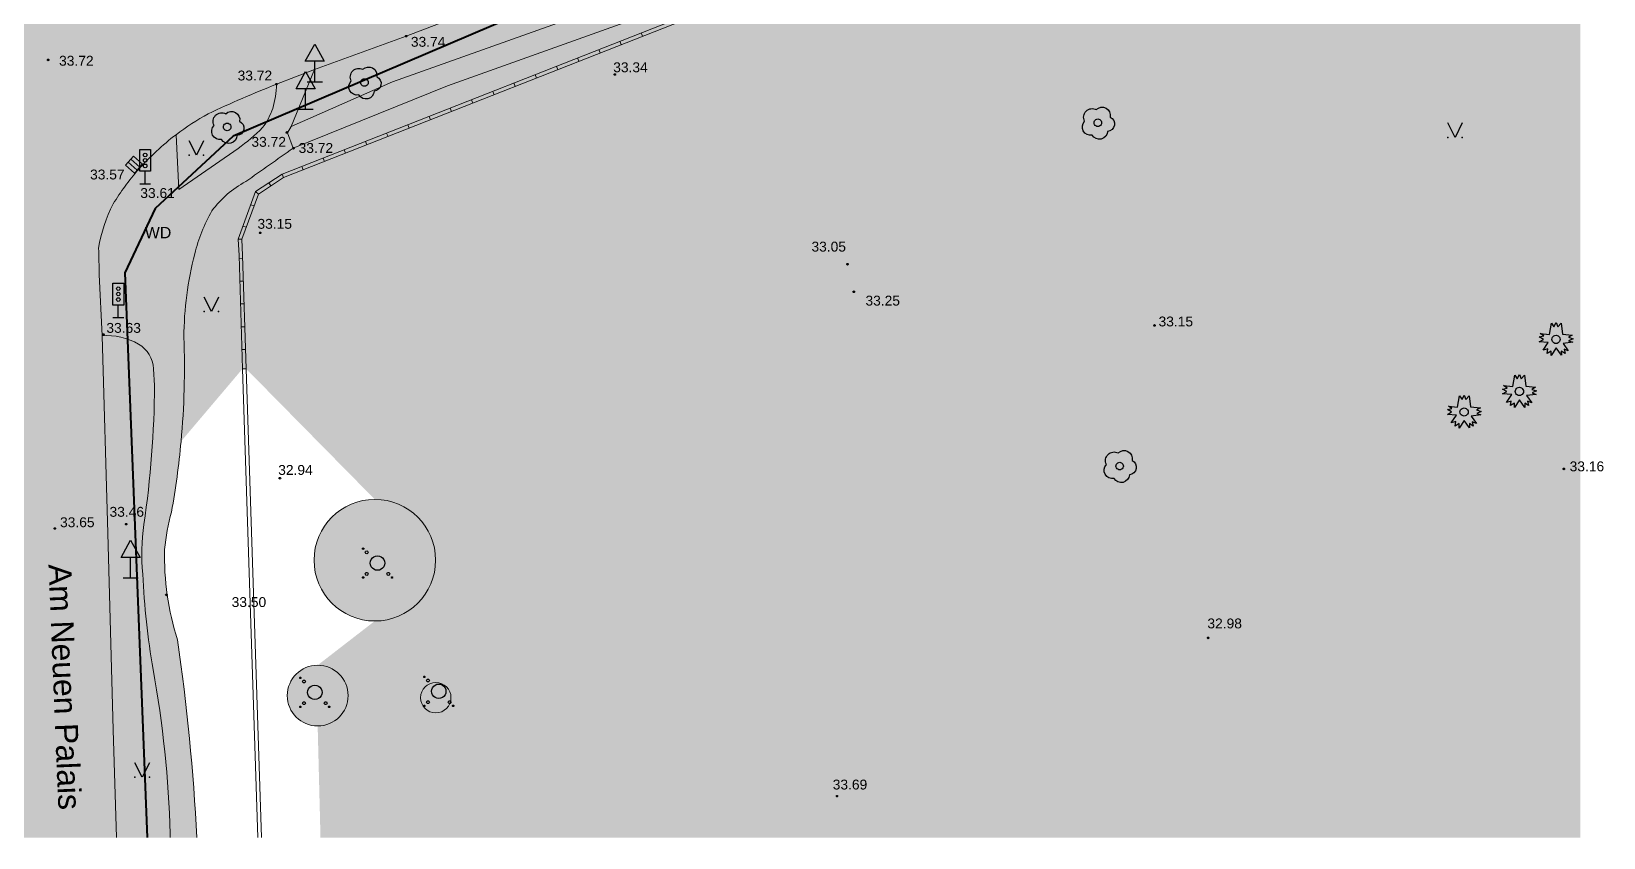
# Model space of a CAD drawing. Header units: metres. Extents: x 363857 to 365179, y 5807840 to 5809004.
# Drawn here: x 364898.1 to 365001.5, y 5808000 to 5808053 of the extents above; entities that cross this region are included whole.
import ezdxf

# ---------------------------------------------------------------- set-up
doc = ezdxf.new("R2010")
doc.units = ezdxf.units.M
doc.header["$LTSCALE"] = 0.5
doc.layers.get('0').update_dxf_attribs({"color": 1, "linetype": 'CONTINUOUS'})
for name, color, linetype in [('Flurstücksgrenze', 5, 'CONTINUOUS'), ('Stk.Abwasserentsorgung', 1, 'CONTINUOUS'), ('Stk.Befestigungsarten', 1, 'CONTINUOUS'), ('Stk.Bordsteine', 1, 'CONTINUOUS'), ('Stk.Bäume', 1, 'CONTINUOUS'), ('Stk.Einfriedungen', 1, 'CONTINUOUS'), ('Stk.Geländehöhen', 1, 'CONTINUOUS'), ('Stk.Grünflächen', 1, 'CONTINUOUS'), ('Stk.Straßennamen', 1, 'CONTINUOUS'), ('Stk.Topografie allgemein', 1, 'CONTINUOUS'), ('Stk.Verkehrsleiteinrichtungen', 1, 'CONTINUOUS')]:
    doc.layers.add(name, color=color, linetype=linetype)
doc.styles.add('TA  11.0401.0000', font='Arial.ttf')

# ---------------------------------------------------------------- blocks, each defined once
blk = doc.blocks.new('S11..12', base_point=(0, -0.15))
at = {"color": 0, "lineweight": -2}
for points in [[(0, -0.15), (0, 0.125), (-0.125, 0.125), (0, 0.35), (0.125, 0.125), (0, 0.125)], [(0.1, -0.15), (0, -0.15), (-0.1, -0.15)]]:
    blk.add_lwpolyline(points, dxfattribs=at)
blk = doc.blocks.new('S11..147', base_point=(0, 0.3))
at = {"color": 0, "lineweight": -2}
for points in [[(-0.0957, 0.3975, -0.5773503), (-0.1043, 0.3975, -0.5773503), (-0.1, 0.405, -0.5773503)], [(-0.0663, 0.37, -0.5773503), (-0.0837, 0.37, -0.5773503), (-0.075, 0.385, -0.5773503)], [(0.0433, 0.275, -0.5773503), (-0.0433, 0.275, -0.5773503), (0, 0.35, -0.5773503)], [(-0.0663, 0.22, -0.5773503), (-0.0837, 0.22, -0.5773503), (-0.075, 0.235, -0.5773503)], [(0.0837, 0.22, -0.5773503), (0.0663, 0.22, -0.5773503), (0.075, 0.235, -0.5773503)], [(-0.0957, 0.1975, -0.5773503), (-0.1043, 0.1975, -0.5773503), (-0.1, 0.205, -0.5773503)], [(0.1043, 0.1975, -0.5773503), (0.0957, 0.1975, -0.5773503), (0.1, 0.205, -0.5773503)]]:
    blk.add_lwpolyline(points, format="xyb", close=True, dxfattribs=at)
blk = doc.blocks.new('Geländehöhe')
at = {"color": 0, "lineweight": -2}
for points in [[(0.0087, -0.005, -0.5773503), (-0.0087, -0.005, -0.5773503), (0, 0.01, -0.5773503)], [(0.0043, -0.0025, -0.5773503), (-0.0043, -0.0025, -0.5773503), (0, 0.005, -0.5773503)]]:
    blk.add_lwpolyline(points, format="xyb", close=True, dxfattribs=at)
blk = doc.blocks.new('Nadelbaum')
at = {"color": 0, "lineweight": -2}
blk.add_lwpolyline([(0.185, 0.155), (0.475, 0.125), (0.365, 0.06), (0.5, 0.015), (0.37, -0.045), (0.49, -0.085), (0.21, -0.12), (0.36, -0.335), (0.235, -0.285), (0.265, -0.41), (0.155, -0.34), (0.16, -0.465), (0, -0.245), (-0.14, -0.47), (-0.14, -0.34), (-0.26, -0.415), (-0.24, -0.28), (-0.375, -0.32), (-0.225, -0.09), (-0.49, -0.07), (-0.37, 0), (-0.49, 0.07), (-0.355, 0.1), (-0.46, 0.175), (-0.195, 0.145), (-0.135, 0.475), (-0.06, 0.365), (0, 0.495), (0.05, 0.37), (0.15, 0.475)], close=True, dxfattribs=at)
blk.add_lwpolyline([(0.1039, -0.06, -0.5773503), (-0.1039, -0.06, -0.5773503), (0, 0.12, -0.5773503)], format="xyb", close=True, dxfattribs=at)
blk = doc.blocks.new('S11..60')
at = {"color": 0, "lineweight": -2}
for points in [[(0.165, 0.075, -0.7675055), (0.13, -0.115, -0.7475991), (-0.075, -0.165, -0.7388858), (-0.175, 0.02, -0.7315501), (-0.02, 0.175, -0.7388858)], [(0.0433, -0.025, -0.5773503), (-0.0433, -0.025, -0.5773503), (0, 0.05, -0.5773503)]]:
    blk.add_lwpolyline(points, format="xyb", close=True, dxfattribs=at)
blk = doc.blocks.new('S11..146', base_point=(0, 0.25))
at = {"color": 0, "lineweight": -2}
blk.add_lwpolyline([(0.05, 0.35), (0, 0.25), (-0.05, 0.35)], dxfattribs=at)
for p in [(-0.05, 0.25), (0.05, 0.25)]:
    blk.add_point(p, dxfattribs=at)
blk = doc.blocks.new('S11..11', base_point=(0, -0.175))
at = {"color": 0, "lineweight": -2}
for points in [[(0, -0.175), (0, 0), (-0.075, 0), (-0.075, 0.3), (0.075, 0.3), (0.075, 0), (0, 0)], [(0.075, -0.175), (0, -0.175), (-0.075, -0.175)]]:
    blk.add_lwpolyline(points, dxfattribs=at)
for points in [[(0.0216, 0.2125, -0.5773503), (-0.0216, 0.2125, -0.5773503), (0, 0.25, -0.5773503)], [(0.0216, 0.1375, -0.5773503), (-0.0216, 0.1375, -0.5773503), (0, 0.175, -0.5773503)], [(0.0216, 0.0625, -0.5773503), (-0.0216, 0.0625, -0.5773503), (0, 0.1, -0.5773503)]]:
    blk.add_lwpolyline(points, format="xyb", close=True, dxfattribs=at)
blk = doc.blocks.new('S11..321', base_point=(0, -0.05))
at = {"color": 0, "lineweight": -2}
for points in [[(0, -0.05), (-0.05, -0.05), (-0.05, 0.05)], [(0.05, 0.05), (-0.05, 0.05)], [(-0.0175, 0.05), (-0.0175, -0.05)], [(0, -0.05), (0.05, -0.05), (0.05, 0.05)], [(0.0175, 0.05), (0.0175, -0.05)]]:
    blk.add_lwpolyline(points, dxfattribs=at)

msp = doc.modelspace()

# ---------------------------------------------------------------- hatches: boundary and pattern name
at = {"layer": 'Stk.Befestigungsarten', "lineweight": 18}
for points in [[(364972.9636, 5808081.5923), (364980.1519, 5808085.0648), (364983.2284, 5808078.0612), (364962.7169, 5808068.7647), (364941.3097, 5808059.8515), (364922.7257, 5808052.7332), (364916.7005, 5808050.5539), (364916.5622, 5808063.0554, 0.02185596), (364918.9912, 5808063.6355, 0.01232336), (364925.09, 5808065.7327), (364937.7735, 5808070.1677), (364947.2882, 5808072.9556), (364961.5936, 5808076.6303), (364963.4445, 5808077.3526), (364963.6025, 5808077.4151)], [(364902.5302, 5808037.0465), (364902.7113, 5808033.0256), (364895.8554, 5808032.5246, 0.01527343), (364895.1162, 5808037.8326, 0.09823234), (364893.7001, 5808041.4446, 0.09638835), (364891.0718, 5808044.2004, 0.07363751), (364888.9515, 5808045.1803, 0.07736617), (364882.4249, 5808045.9704, -0.0016827), (364875.7579, 5808046.0425, -0.01330033), (364864.064, 5808046.2997, -0.0177684), (364857.3893, 5808047.105, -0.00221563), (364850.4932, 5808048.0077), (364850.3269, 5808055.3587, -0.00078056), (364864.0838, 5808055.2214), (364879.8113, 5808055.0345, 0.04549921), (364882.8814, 5808055.3273, 0.02251515), (364886.2748, 5808056.0799, 0.0658839), (364889.5882, 5808057.7745, 0.14466157), (364891.8911, 5808060.5817, 0.0638273), (364892.6474, 5808063.5191, 0.02451992), (364892.8625, 5808066.4653), (364902.5078, 5808068.8022, 0.07886794), (364903.5836, 5808066.2571, 0.05943648), (364904.9863, 5808064.5337, 0.06080828), (364906.7989, 5808063.1622, 0.08119848), (364909.5654, 5808062.1552, 0.07917637), (364912.3392, 5808062.1551), (364916.5622, 5808063.0554), (364916.7005, 5808050.5539), (364914.2003, 5808049.574, 0.01687463), (364909.7005, 5808047.632, 0.03629097), (364907.5858, 5808046.2544, 0.04872896), (364905.1027, 5808043.9535, 0.04021669), (364903.4465, 5808041.7008, 0.08344301), (364902.491, 5808038.7857, 0.00032261)], [(364903.4417, 5808007.0937), (364903.6557, 5808000), (364897.0205, 5808000), (364896.5477, 5808012.5951), (364896.3443, 5808021.1882, 0.01860622), (364895.8554, 5808032.5246), (364902.7113, 5808033.0256), (364903.0955, 5808020.0314)]]:
    msp.add_hatch(color=9, dxfattribs=at).paths.add_polyline_path(points, flags=0)
at = {"layer": 'Stk.Befestigungsarten', "lineweight": 18, "true_color": 0xdcbe9c}
msp.add_hatch(color=31, dxfattribs=at).paths.add_polyline_path([(364988.594, 5808075.2708), (364970.3144, 5808066.733), (364951.3573, 5808058.8897), (364940.4888, 5808054.8461), (364925.4574, 5808049.4694), (364915.2867, 5808045.3619), (364914.9248, 5808046.3815), (364915.1522, 5808046.7973), (364921.8318, 5808049.725), (364946.7581, 5808058.6153), (364952.3012, 5808061.5481), (364958.1933, 5808063.1737), (364972.9729, 5808069.1162), (364984.8813, 5808074.8997)], flags=0)
at = {"layer": 'Stk.Befestigungsarten', "lineweight": 18, "true_color": 0xe4d1d1}
msp.add_hatch(color=254, dxfattribs=at).paths.add_polyline_path([(364902.5302, 5808037.0465, -0.00032261), (364902.491, 5808038.7857, -0.08344301), (364903.4465, 5808041.7008, -0.04021669), (364905.1027, 5808043.9535, -0.04872896), (364907.5858, 5808046.2544), (364907.7732, 5808042.6564), (364911.6624, 5808045.3487, 0.04130905), (364913.2834, 5808046.7223, 0.0757505), (364913.9442, 5808047.9857, 0.06529451), (364914.2003, 5808049.574), (364916.7005, 5808050.5539), (364915.1522, 5808046.7973), (364914.9248, 5808046.3815), (364915.2867, 5808045.3619, 0.00040956), (364912.1713, 5808043.1692, 0.11210358), (364909.9408, 5808041.2406, 0.07113479), (364908.8129, 5808038.4156, 0.06326066), (364908.1026, 5808032.9236, -0.03167078), (364907.9132, 5808026.0722, -0.02166939), (364907.2848, 5808021.4224, 0.04393776), (364906.8272, 5808018.9625, 0.08366912), (364907.6862, 5808013.0202, -0.02177857), (364908.9577, 5808000), (364907.2001, 5808000), (364907.1917, 5808000.2408, 0.03888379), (364906.0685, 5808011.0511, -0.02747062), (364905.388, 5808017.3402, -0.05622959), (364905.4708, 5808020.6042, 0.03403192), (364906.1695, 5808029.7525), (364906.1074, 5808030.8548, 0.25117149), (364905.1203, 5808032.4667, 0.15192282), (364902.7113, 5808033.0256)], flags=0)
at = {"layer": 'Stk.Einfriedungen', "lineweight": 18, "true_color": 0xe5e5e5}
for points in [[(364914.6648, 5808043.4298), (364914.5654, 5808043.6485), (364965.9976, 5808063.9046), (364966.0921, 5808063.684), (364959.3264, 5808061.0194)], [(364913.0184, 5808042.3495), (364912.8208, 5808042.507), (364914.5654, 5808043.6485), (364914.6648, 5808043.4298)], [(364911.9138, 5808039.3685), (364911.6627, 5808039.3815), (364912.8208, 5808042.507), (364913.0184, 5808042.3495)], [(364912.1934, 5808030.8488), (364911.9535, 5808030.8416), (364911.7272, 5808038.299), (364911.6627, 5808039.3815), (364911.9138, 5808039.3685), (364911.9668, 5808038.3108)]]:
    msp.add_hatch(color=254, dxfattribs=at).paths.add_polyline_path(points, flags=0)
at = {"layer": 'Stk.Grünflächen', "lineweight": 18, "true_color": 0xe0ffd9}
h = msp.add_hatch(color=254, dxfattribs=at)
h.paths.add_polyline_path([(364918.9033, 5808009.3425, 0.41421356), (364916.9033, 5808011.3425), (364920.6643, 5808014.252, 0.41421356), (364924.6643, 5808018.252, 0.41421356), (364920.6643, 5808022.252), (364912.1934, 5808030.8488), (364911.9668, 5808038.3108), (364911.9138, 5808039.3685), (364913.0184, 5808042.3495), (364914.6648, 5808043.4298), (364959.3264, 5808061.0194), (364966.0921, 5808063.684), (365000, 5808079.3969), (365000, 5808000), (364917.089, 5808000), (364916.9033, 5808007.3425, 0.41421356)], flags=0)
h.paths.add_polyline_path([(364989.8881, 5808063.5715, 0.41421356), (364992.3881, 5808066.0715, 0.41421356), (364989.8881, 5808068.5715, 0.41421356), (364987.3881, 5808066.0715, 0.41421356)], flags=0)
h.paths.add_polyline_path([(364924.6763, 5808008.2019, 0.41421356), (364925.6763, 5808009.2019, 0.41421356), (364924.6763, 5808010.2019, 0.41421356), (364923.6763, 5808009.2019, 0.41421356)], flags=0)
for points in [[(364984.8813, 5808074.8997), (364972.9729, 5808069.1162), (364958.1933, 5808063.1737), (364952.3012, 5808061.5481), (364946.7581, 5808058.6153), (364921.8318, 5808049.725), (364915.1522, 5808046.7973), (364916.7005, 5808050.5539), (364922.7257, 5808052.7332), (364941.3097, 5808059.8515), (364962.7169, 5808068.7647), (364983.2284, 5808078.0612)], [(364970.3144, 5808066.733), (364965.9976, 5808063.9046), (364914.5654, 5808043.6485), (364912.8208, 5808042.507), (364911.6627, 5808039.3815), (364911.7272, 5808038.299), (364911.9535, 5808030.8416), (364907.9132, 5808026.0722, 0.03167078), (364908.1026, 5808032.9236, -0.06326066), (364908.8129, 5808038.4156, -0.07113479), (364909.9408, 5808041.2406, -0.11210358), (364912.1713, 5808043.1692, -0.00040956), (364915.2867, 5808045.3619), (364925.4574, 5808049.4694), (364940.4888, 5808054.8461), (364951.3573, 5808058.8897)], [(364914.2003, 5808049.574, -0.06529451), (364913.9442, 5808047.9857, -0.0757505), (364913.2834, 5808046.7223, -0.04130905), (364911.6624, 5808045.3487), (364907.7732, 5808042.6564), (364907.5858, 5808046.2544, -0.03629097), (364909.7005, 5808047.632, -0.01687463)], [(364903.4417, 5808007.0937), (364903.0955, 5808020.0314), (364902.7113, 5808033.0256, -0.15192282), (364905.1203, 5808032.4667, -0.25117149), (364906.1074, 5808030.8548), (364906.1695, 5808029.7525, -0.03403192), (364905.4708, 5808020.6042, 0.05622959), (364905.388, 5808017.3402, 0.02747062), (364906.0685, 5808011.0511, -0.03888379), (364907.1917, 5808000.2408), (364907.2001, 5808000), (364903.6557, 5808000)], [(364916.6643, 5808018.252, -0.41421356), (364920.6643, 5808022.252, -0.41421356), (364924.6643, 5808018.252, -0.41421356), (364920.6643, 5808014.252, -0.41421356)], [(364918.9033, 5808009.3425, -0.41421356), (364916.9033, 5808007.3425, -0.41421356), (364914.9033, 5808009.3425, -0.41421356), (364916.9033, 5808011.3425, -0.41421356)], [(364925.6763, 5808009.2019, -0.41421356), (364924.6763, 5808008.2019, -0.41421356), (364923.6763, 5808009.2019, -0.41421356), (364924.6763, 5808010.2019, -0.41421356)]]:
    msp.add_hatch(color=254, dxfattribs=at).paths.add_polyline_path(points, flags=0)

# ---------------------------------------------------------------- linework, layer by layer
at = {"layer": 'Flurstücksgrenze', "color": 7, "linetype": 'Continuous', "lineweight": 40}
msp.add_lwpolyline([(365000, 5808080.4967), (364963.891, 5808064.243), (364956.772, 5808065.541), (364911.335, 5808046.154), (364906.215, 5808041.405), (364904.207, 5808037.161), (364905.6881, 5808000)], dxfattribs=at)
at = {"layer": 'Stk.Bordsteine', "color": 7, "linetype": 'Continuous', "lineweight": 18}
msp.add_line((364902.5302, 5808037.0465, 33.643), (364902.7113, 5808033.0256), dxfattribs=at)
for centre, radius, start, end in [((364918.1206, 5808032.3947), 17.409, 118.925006, 127.238635), ((364918.1208, 5808032.3949), 17.409, 127.239421, 138.398448), ((364918.2555, 5808032.5483), 17.409, 139.070416, 148.282438), ((364911.6417, 5808037.4004), 9.255, 152.312329, 171.391859), ((366250.2485, 5808068.2929, 33.622), 1348.0805, 181.2542076, 181.3281456)]:
    msp.add_arc(centre, radius, start, end, dxfattribs=at)
at = {"layer": 'Stk.Einfriedungen', "color": 7, "linetype": 'Continuous', "lineweight": 18}
for p, q in [((364914.5654, 5808043.6485), (364965.9976, 5808063.9046)), ((364914.6648, 5808043.4298), (364959.3264, 5808061.0194)), ((364911.6627, 5808039.3815), (364912.8208, 5808042.507)), ((364911.9138, 5808039.3685), (364913.0184, 5808042.3495)), ((364912.9687, 5808000), (364911.9535, 5808030.8416)), ((364913.2088, 5808000), (364912.1934, 5808030.8488))]:
    msp.add_line(p, q, dxfattribs=at)
at = {"layer": 'Stk.Einfriedungen', "color": 7, "linetype": 'Continuous', "lineweight": 9}
for p, q in [((364938.2792, 5808052.7301), (364938.1913, 5808052.9533)), ((364935.4879, 5808051.6308), (364935.4, 5808051.854)), ((364936.8836, 5808052.1805), (364936.7956, 5808052.4037)), ((364934.0922, 5808051.0811), (364934.0043, 5808051.3043)), ((364931.3009, 5808049.9818), (364931.213, 5808050.205)), ((364932.6966, 5808050.5315), (364932.6087, 5808050.7547)), ((364928.5096, 5808048.8825), (364928.4217, 5808049.1057)), ((364929.9053, 5808049.4321), (364929.8174, 5808049.6553)), ((364925.7183, 5808047.7831), (364925.6304, 5808048.0063)), ((364927.1139, 5808048.3328), (364927.026, 5808048.556)), ((364922.927, 5808046.6838), (364922.8391, 5808046.907)), ((364924.3226, 5808047.2335), (364924.2347, 5808047.4567)), ((364920.1356, 5808045.5844), (364920.0477, 5808045.8077)), ((364921.5313, 5808046.1341), (364921.4434, 5808046.3573)), ((364917.3443, 5808044.4851), (364917.2564, 5808044.7083)), ((364918.74, 5808045.0348), (364918.6521, 5808045.258)), ((364915.9487, 5808043.9354), (364915.8608, 5808044.1587)), ((364913.8238, 5808042.878), (364913.6931, 5808043.0778)), ((364912.7274, 5808041.5641), (364912.5023, 5808041.6475)), ((364912.2062, 5808040.1576), (364911.9812, 5808040.241)), ((364911.7329, 5808038.1106), (364911.9727, 5808038.1179)), ((364911.7784, 5808036.6113), (364912.0182, 5808036.6186)), ((364911.8239, 5808035.112), (364912.0637, 5808035.1193)), ((364911.8694, 5808033.6127), (364912.1092, 5808033.62)), ((364911.9149, 5808032.1134), (364912.1548, 5808032.1207))]:
    msp.add_line(p, q, dxfattribs=at)
at = {"layer": 'Stk.Einfriedungen', "color": 7, "linetype": 'Continuous', "lineweight": 18}
for points in [[(364913.0184, 5808042.3495), (364912.8208, 5808042.507), (364914.5654, 5808043.6485), (364914.6648, 5808043.4298), (364913.0184, 5808042.3495)], [(364912.1934, 5808030.8488), (364911.9535, 5808030.8416), (364911.7272, 5808038.299), (364911.6627, 5808039.3815), (364911.9138, 5808039.3685), (364911.9668, 5808038.3108), (364912.1934, 5808030.8488)]]:
    msp.add_lwpolyline(points, close=True, dxfattribs=at)
at = {"layer": 'Stk.Topografie allgemein', "color": 7, "linetype": 'Continuous', "lineweight": 9}
for p, q in [((364941.3097, 5808059.8515, 33.945), (364922.7257, 5808052.7332, 33.74)), ((364946.7581, 5808058.6153, 33.686), (364921.8318, 5808049.725, 33.74)), ((364940.4888, 5808054.8461, 33.68), (364925.4574, 5808049.4694, 33.79)), ((364922.7257, 5808052.7332, 33.74), (364916.7005, 5808050.5539, 33.718)), ((364916.7005, 5808050.5539, 33.718), (364914.2003, 5808049.574, 33.718)), ((364915.1522, 5808046.7973, 33.707), (364916.7005, 5808050.5539, 33.718)), ((364921.8318, 5808049.725, 33.74), (364915.1522, 5808046.7973, 33.707)), ((364925.4574, 5808049.4694, 33.79), (364915.2867, 5808045.3619, 33.707))]:
    msp.add_line(p, q, dxfattribs=at)
at = {"layer": 'Stk.Topografie allgemein', "color": 7, "linetype": 'Continuous', "lineweight": 18}
for p, q in [((364915.1522, 5808046.7973, 33.707), (364914.9248, 5808046.3815)), ((364907.5858, 5808046.2544, 33.578), (364907.7732, 5808042.6564, 33.604)), ((364914.9248, 5808046.3815), (364915.2867, 5808045.3619, 33.707)), ((364907.7732, 5808042.6564, 33.604), (364911.6624, 5808045.3487, 33.688)), ((364903.6557, 5808000, 33.442), (364903.4417, 5808007.0937, 33.466))]:
    msp.add_line(p, q, dxfattribs=at)
msp.add_lwpolyline([(364903.4417, 5808007.0937), (364903.0955, 5808020.0314), (364902.7113, 5808033.0256, -0.15192282), (364905.1203, 5808032.4667, -0.25117149), (364906.1074, 5808030.8548), (364906.1695, 5808029.7525, -0.03403192), (364905.4708, 5808020.6042, 0.05622959), (364905.388, 5808017.3402, 0.02747062), (364906.0685, 5808011.0511, -0.03888379), (364907.1917, 5808000.2408), (364907.2001, 5808000)], format="xyb", dxfattribs=at)
at = {"layer": 'Stk.Topografie allgemein', "color": 7, "linetype": 'Continuous', "lineweight": 9}
for points in [[(364916.6643, 5808018.252, -0.41421356), (364920.6643, 5808022.252, -0.41421356), (364924.6643, 5808018.252, -0.41421356), (364920.6643, 5808014.252, -0.41421356), (364916.6643, 5808018.252)], [(364918.9033, 5808009.3425, -0.41421356), (364916.9033, 5808007.3425, -0.41421356), (364914.9033, 5808009.3425, -0.41421356), (364916.9033, 5808011.3425, -0.41421356), (364918.9033, 5808009.3425)], [(364925.6763, 5808009.2019, -0.41421356), (364924.6763, 5808008.2019, -0.41421356), (364923.6763, 5808009.2019, -0.41421356), (364924.6763, 5808010.2019, -0.41421356), (364925.6763, 5808009.2019)]]:
    msp.add_lwpolyline(points, format="xyb", close=True, dxfattribs=at)
for centre, radius, start, end in [((364940.7132, 5807981.9568), 72.6293, 111.4103, 115.277314), ((364921.0255, 5808017.5938, 33.515), 14.2641, 164.430417, 174.493738), ((364924.8878, 5808018.54, 33.487), 18.0655, 178.660021, 197.791011), ((364758.9317, 5807991.9212, 33.392), 150.2434, 3.082365, 8.072856)]:
    msp.add_arc(centre, radius, start, end, dxfattribs=at)
at = {"layer": 'Stk.Topografie allgemein', "color": 7, "linetype": 'Continuous', "lineweight": 18}
for centre, radius, start, end in [((364908.0169, 5808049.7562, 33.716), 6.1861, 343.368797, 358.311984), ((364909.4681, 5808049.5223, 33.716), 4.7325, 323.725125, 341.052768), ((364904.1741, 5808055.829, 33.703), 12.8806, 305.546233, 315.008191), ((366252.1769, 5806142.5915, 33.691), 2325.47, 125.0919532, 125.1858172), ((364915.3029, 5808037.2932, 33.625), 6.6584, 118.055598, 143.641025), ((364919.2549, 5808035.8842, 33.559), 10.7445, 150.097578, 166.373056), ((364930.0747, 5808032.8738, 33.536), 21.9722, 165.391144, 179.870126), ((364853.9792, 5808030.9915, 33.535), 54.1579, 354.788527, 2.04451), ((364853.9794, 5808030.9938, 33.53), 54.1579, 349.82062, 354.7861)]:
    msp.add_arc(centre, radius, start, end, dxfattribs=at)

# ---------------------------------------------------------------- block references
at = {"layer": 'Stk.Abwasserentsorgung', "color": 7, "xscale": 8, "yscale": 8, "rotation": 48.02699999999999}
msp.add_blockref('S11..321', (364905.1139, 5808044.0146, 33.572), dxfattribs=at)
at = {"layer": 'Stk.Bäume', "color": 7}
for name, p, xscale, yscale in [('S11..60', (364919.9792, 5808049.6885), 4.95, 4.95), ('S11..60', (364910.9497, 5808046.7642, 33.986), 4.95, 4.95), ('S11..60', (364968.2388, 5808047.0415, 33.246), 4.95, 4.95), ('Nadelbaum', (364998.3916, 5808032.7838), 2.25, 2.25), ('Nadelbaum', (364995.9805, 5808029.358, 33.146), 2.25, 2.25), ('Nadelbaum', (364992.3432, 5808028.0057), 2.25, 2.25), ('S11..60', (364969.6789, 5808024.4465, 33.146), 4.95, 4.95)]:
    msp.add_blockref(name, p, dxfattribs=dict(at, xscale=xscale, yscale=yscale))
at = {"layer": 'Stk.Geländehöhen', "color": 7, "xscale": 5, "yscale": 5}
for p in [(364922.7257, 5808052.7332, 33.74), (364899.1681, 5808051.1708, 33.717), (364936.4664, 5808050.2191, 33.337), (364914.2003, 5808049.574, 33.718), (364914.8661, 5808046.4034, 33.723), (364915.3072, 5808045.3615, 33.716), (364905.1354, 5808043.9787, 33.609), (364913.1115, 5808039.7957, 33.149), (364951.7675, 5808037.7256, 33.049), (364952.1862, 5808035.9222, 33.246), (364971.965, 5808033.7021, 33.149), (364902.8157, 5808033.1021, 33.63), (364998.9017, 5808024.2557, 33.16), (364914.4191, 5808023.6424, 32.941), (364899.6029, 5808020.3355, 33.651), (364904.2967, 5808020.6199, 33.464), (364906.9489, 5808015.9646, 33.495), (364975.509, 5808013.1383, 32.979), (364951.0777, 5808002.7206, 33.691)]:
    msp.add_blockref('Geländehöhe', p, dxfattribs=at)
at = {"layer": 'Stk.Grünflächen', "color": 7}
for name, p, xscale, yscale in [('S11..146', (364991.7484, 5808046.0743), 9.53, 9.53), ('S11..146', (364908.9247, 5808044.8963), 9.53, 9.53), ('S11..146', (364909.9071, 5808034.61), 9.53, 9.53), ('S11..147', (364920.8435, 5808018.0627), 9.5, 9.5), ('S11..147', (364916.7138, 5808009.5561), 9.5, 9.5), ('S11..147', (364924.872, 5808009.625), 9.5, 9.5), ('S11..146', (364905.3587, 5808003.9723), 9.53, 9.53)]:
    msp.add_blockref(name, p, dxfattribs=dict(at, xscale=xscale, yscale=yscale))
at = {"layer": 'Stk.Verkehrsleiteinrichtungen', "color": 7}
for name, p, xscale, yscale in [('S11..12', (364916.7101, 5808049.7125), 5, 5), ('S11..12', (364916.1107, 5808047.9022), 5, 5), ('S11..11', (364905.5522, 5808043.0028, 33.615), 4.8, 4.8), ('S11..11', (364903.781, 5808034.2048, 33.638), 4.8, 4.8), ('S11..12', (364904.5949, 5808017.06), 5, 5)]:
    msp.add_blockref(name, p, dxfattribs=dict(at, xscale=xscale, yscale=yscale))

# ---------------------------------------------------------------- texts
at = {"layer": 'Stk.Befestigungsarten', "color": 7, "lineweight": 18, "insert": (364905.5263, 5808039.4362), "char_height": 0.75, "attachment_point": 7, "line_spacing_factor": 0.84, "style": 'TA  11.0401.0000'}
msp.add_mtext('WD', dxfattribs=at)
at = {"layer": 'Stk.Geländehöhen', "color": 7, "lineweight": 18, "char_height": 0.65, "attachment_point": 7, "line_spacing_factor": 0.84, "style": 'TA  11.0401.0000'}
for s, insert in [('33.74', (364923.037, 5808052.0313, 33.74)), ('33.72', (364899.8869, 5808050.784)), ('33.34', (364936.3512, 5808050.356)), ('33.72', (364911.6342, 5808049.8135, 33.718)), ('33.72', (364912.5447, 5808045.4484, 33.723)), ('33.72', (364915.6493, 5808045.0469, 33.716)), ('33.57', (364901.9276, 5808043.2994)), ('33.61', (364905.2316, 5808042.0808)), ('33.15', (364912.9411, 5808040.0523)), ('33.05', (364949.3961, 5808038.5541)), ('33.25', (364952.95, 5808035)), ('33.15', (364972.2367, 5808033.6275)), ('33.63', (364902.9995, 5808033.2058, 33.63)), ('32.94', (364914.3062, 5808023.8579)), ('33.16', (364999.2881, 5808024.0934)), ('33.65', (364899.9499, 5808020.415)), ('33.46', (364903.2055, 5808021.1013, 33.464)), ('33.50', (364911.2441, 5808015.1625, 33.495)), ('32.98', (364975.4512, 5808013.756)), ('33.69', (364950.7961, 5808003.1541))]:
    msp.add_mtext(s, dxfattribs=dict(at, insert=insert))
at = {"layer": 'Stk.Straßennamen', "color": 7, "lineweight": 25, "insert": (364899.1647, 5808017.9702), "char_height": 1.5, "attachment_point": 7, "rotation": 272.343965, "line_spacing_factor": 0.84, "style": 'TA  11.0401.0000'}
msp.add_mtext('Am Neuen Palais', dxfattribs=at)

doc.saveas('drawing.dxf')
